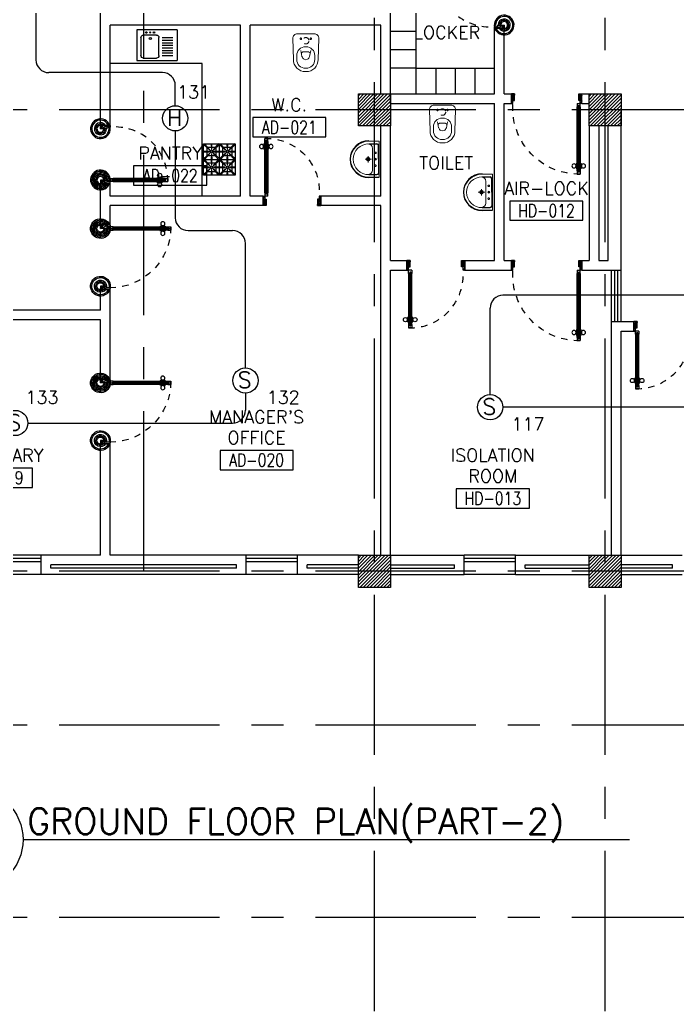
# Model space of a CAD drawing. Extents: x 0 to 93.3, y -13.5 to 76.8.
# Drawn here: x 57.49 to 67.74, y -1.46 to 14.01 of the extents above; entities that cross this region are included whole.
import ezdxf
from ezdxf.enums import TextEntityAlignment as Align

# ---------------------------------------------------------------- set-up
doc = ezdxf.new("R2010")
doc.units = 0
doc.header["$MEASUREMENT"] = 0
for name, pattern in [('CENTERX2', [4, 2.5, -0.5, 0.5, -0.5]), ('DASHED', [0.75, 0.5, -0.25]), ('HIDDEN', [0.375, 0.25, -0.125]), ('HIDDEN2', [0.1875, 0.125, -0.0625])]:
    doc.linetypes.add(name, pattern=pattern)
doc.layers.get('0').update_dxf_attribs({"color": 11, "linetype": 'CONTINUOUS'})
for name, color, linetype in [('A-FURN-W', 11, 'CONTINUOUS'), ('A-JEERI', 11, 'CONTINUOUS'), ('AXES', 11, 'CENTERX2'), ('COL', 11, 'CONTINUOUS'), ('DOOR', 11, 'CONTINUOUS'), ('DOOR-DIM', 11, 'CONTINUOUS'), ('E-FIRE', 4, 'CONTINUOUS'), ('E-PANELBX', 11, 'CONTINUOUS'), ('E-WIRE', 4, 'CONTINUOUS'), ('FIX', 11, 'CONTINUOUS'), ('HAT', 11, 'CONTINUOUS'), ('INSUL', 11, 'CONTINUOUS'), ('K-FUR', 11, 'CONTINUOUS'), ('Locker', 11, 'CONTINUOUS'), ('RM-BOX', 11, 'CONTINUOUS'), ('RM-NAME', 11, 'CONTINUOUS'), ('RM-NO', 11, 'CONTINUOUS'), ('TEXT', 11, 'CONTINUOUS'), ('TXT', 11, 'CONTINUOUS'), ('WALL', 11, 'CONTINUOUS'), ('WIN', 11, 'CONTINUOUS')]:
    doc.layers.add(name, color=color, linetype=linetype)
doc.styles.add('ROMANS', font='ROMANS.shx', dxfattribs={"width": 0.6})

# ---------------------------------------------------------------- blocks, each defined once
blk = doc.blocks.new('RM1')
at = {"layer": 'RM-BOX'}
blk.add_lwpolyline([(570, -200), (-570, -200), (-570, -500), (570, -500)], close=True, dxfattribs=at)
at = {"layer": 'RM-NAME', "style": 'ROMANS'}
for tag, p in [('ROOMNAME1', (0, 324)), ('ROOMNAME2', (0, 0))]:
    blk.add_attdef(tag, text='', height=200, dxfattribs=at).set_placement(p, align=Align.MIDDLE)
at = {"layer": 'RM-NO', "style": 'ROMANS', "width": 0.8}
blk.add_attdef('ROOMNO', text='', height=200, dxfattribs=at).set_placement((0, -350), align=Align.MIDDLE)
blk = doc.blocks.new('COL50')
at = {"layer": 'COL'}
blk.add_lwpolyline([(-250, 250), (-250, -250), (250, -250), (250, 250)], close=True, dxfattribs=at)
blk = doc.blocks.new('*X56')
at = {"color": 0}
for p, q in [((235129, 10693), (235597, 11161)), ((235129, 10746), (235544, 11161)), ((235129, 10799), (235491, 11161)), ((235129, 10852), (235438, 11161)), ((235129, 10905), (235385, 11161)), ((235129, 10958), (235332, 11161)), ((235129, 11011), (235278, 11161)), ((235129, 11064), (235225, 11161)), ((235129, 11117), (235172, 11161)), ((235150, 10661), (235629, 11140)), ((235203, 10661), (235629, 11087)), ((235256, 10661), (235629, 11034)), ((235309, 10661), (235629, 10981)), ((235362, 10661), (235629, 10928)), ((235415, 10661), (235629, 10875)), ((235468, 10661), (235629, 10822)), ((235521, 10661), (235629, 10769)), ((235574, 10661), (235629, 10716))]:
    blk.add_line(p, q, dxfattribs=at)
blk = doc.blocks.new('*X55')
at = {"color": 0}
for p, q in [((238729, 10687), (239203, 11161)), ((238729, 10740), (239150, 11161)), ((238729, 10793), (239097, 11161)), ((238729, 10846), (239044, 11161)), ((238729, 10899), (238991, 11161)), ((238729, 10952), (238938, 11161)), ((238729, 11005), (238885, 11161)), ((238729, 11058), (238832, 11161)), ((238729, 11111), (238779, 11161)), ((238756, 10661), (239229, 11134)), ((238809, 10661), (239229, 11081)), ((238862, 10661), (239229, 11028)), ((238915, 10661), (239229, 10974)), ((238968, 10661), (239229, 10921)), ((239021, 10661), (239229, 10868)), ((239074, 10661), (239229, 10815)), ((239127, 10661), (239229, 10762)), ((239180, 10661), (239229, 10709))]:
    blk.add_line(p, q, dxfattribs=at)
blk = doc.blocks.new('*X54')
at = {"color": 0}
for p, q in [((235129, 17905), (235584, 18361)), ((235129, 17958), (235531, 18361)), ((235129, 18011), (235478, 18361)), ((235129, 18064), (235425, 18361)), ((235129, 18117), (235372, 18361)), ((235129, 18171), (235319, 18361)), ((235129, 18224), (235266, 18361)), ((235129, 18277), (235213, 18361)), ((235129, 18330), (235160, 18361)), ((235137, 17861), (235629, 18352)), ((235190, 17861), (235629, 18299)), ((235243, 17861), (235629, 18246)), ((235296, 17861), (235629, 18193)), ((235349, 17861), (235629, 18140)), ((235402, 17861), (235629, 18087)), ((235455, 17861), (235629, 18034)), ((235508, 17861), (235629, 17981)), ((235562, 17861), (235629, 17928)), ((235615, 17861), (235629, 17875))]:
    blk.add_line(p, q, dxfattribs=at)
blk = doc.blocks.new('*X64')
at = {"color": 0}
for p, q in [((238729, 17899), (239190, 18361)), ((238729, 17952), (239137, 18361)), ((238729, 18005), (239084, 18361)), ((238729, 18058), (239031, 18361)), ((238729, 18111), (238978, 18361)), ((238729, 18164), (238925, 18361)), ((238729, 18217), (238872, 18361)), ((238729, 18270), (238819, 18361)), ((238729, 18323), (238766, 18361)), ((238743, 17861), (239229, 18346)), ((238797, 17861), (239229, 18293)), ((238850, 17861), (239229, 18240)), ((238903, 17861), (239229, 18187)), ((238956, 17861), (239229, 18134)), ((239009, 17861), (239229, 18081)), ((239062, 17861), (239229, 18028)), ((239115, 17861), (239229, 17975)), ((239168, 17861), (239229, 17922)), ((239221, 17861), (239229, 17869))]:
    blk.add_line(p, q, dxfattribs=at)
blk = doc.blocks.new('DOOR90')
at = {"layer": 'DOOR', "color": 7, "linetype": 'ByBlock'}
for p, q in [((-150, 0), (0, 0)), ((-150, 0), (-150, -25)), ((0, -50), (-114, 0)), ((0, -50), (-40, 0)), ((0, -50), (0, 0)), ((-1000, -25), (-1050, -25)), ((-1050, -75), (-1050, -25)), ((-1050, -25), (-1050, -75)), ((-1000, -75), (-1050, -75)), ((-1000, -42), (-1020, -42)), ((-1020, -42), (-1020, -58)), ((-1000, -58), (-1020, -58)), ((-1000, -25), (-1000, -42)), ((-1000, -58), (-1000, -75)), ((-878, -18), (-968, -18)), ((-968, -25), (-968, -18)), ((-968, -75), (-968, -82)), ((-878, -82), (-968, -82)), ((-955, -9), (-890, -9)), ((-955, -18), (-955, -9)), ((-955, -18), (-890, -18)), ((-955, -82), (-890, -82)), ((-955, -82), (-955, -91)), ((-955, -91), (-890, -91)), ((-890, -18), (-890, -9)), ((-890, -82), (-890, -91)), ((-878, -25), (-878, -18)), ((-878, -75), (-878, -82)), ((-200, -25), (-150, -25)), ((-200, -42), (-200, -25)), ((-180, -42), (-200, -42)), ((-200, -58), (-180, -58)), ((-200, -75), (-200, -58)), ((-150, -75), (-200, -75)), ((-180, -58), (-180, -42)), ((-150, -25), (-100, -25)), ((-150, -75), (-150, -25)), ((-100, -25), (-100, -50)), ((0, -50), (-100, -37)), ((-100, -50), (0, -50)), ((-150, -875), (-100, -875)), ((-150, -900), (-150, -875)), ((-150, -900), (0, -900)), ((0, -900), (-150, -900)), ((0, -850), (-114, -900)), ((-100, -875), (-100, -850)), ((0, -850), (-100, -863)), ((-100, -850), (0, -850)), ((0, -850), (-40, -900)), ((0, -850), (0, -900))]:
    blk.add_line(p, q, dxfattribs=at)
at = {"layer": 'DOOR', "linetype": 'ByBlock'}
for p, q in [((-200, -25), (-1000, -25)), ((-200, -42), (-1000, -42)), ((-200, -58), (-1000, -58)), ((-1000, -75), (-200, -75))]:
    blk.add_line(p, q, dxfattribs=at)
at = {"layer": 'DOOR', "color": 7, "linetype": 'ByBlock'}
for centre in [(-923, 24), (-923, -124)]:
    blk.add_circle(centre, 32.4, dxfattribs=at)
for centre, radius, start, end in [((0, -50), 154, 161.1053, 166.2858), ((0, -50), 94.4, 148.0182, 180), ((0, -50), 134, 158.1598, 169.28), ((0, -50), 114, 154.0838, 167.3774), ((0, -50), 74.4, 137.7764, 180), ((0, -50), 54.4, 113.2074, 180), ((0, -50), 34.4, 90, 180), ((0, -50), 14.4, 90, 180), ((0, -850), 154, 193.7142, 198.8947), ((0, -850), 134, 190.72, 201.8402), ((0, -850), 94.4, 180, 211.9818), ((0, -850), 74.4, 180, 222.2236), ((0, -850), 54.4, 180, 246.7926), ((0, -850), 34.4, 180, 270), ((0, -850), 14.4, 180, 270)]:
    blk.add_arc(centre, radius, start, end, dxfattribs=at)
at = {"layer": 'DOOR', "linetype": 'HIDDEN', "ltscale": 0.5}
blk.add_arc((-222, -50), 828, 178.2701, 275.003, dxfattribs=at)
blk = doc.blocks.new('LAV1')
at = {"layer": 'FIX', "linetype": 'ByBlock', "ltscale": 0.3}
for p, q in [((-287, 210), (-280, 50)), ((-240, 210), (-240, 85)), ((240, 210), (240, 85)), ((287, 210), (280, 50)), ((0, 60), (-215, 60)), ((0, 60), (215, 60))]:
    blk.add_line(p, q, dxfattribs=at)
at = {"layer": 'FIX', "linetype": 'Continuous', "lineweight": 20}
for p, q in [((-280, 210), (-280, 50)), ((0, 155), (-170, 155)), ((0, 155), (170, 155)), ((280, 210), (280, 50)), ((0, 50), (-280, 50)), ((0, 50), (-247, 50)), ((0, 50), (280, 50)), ((0, 50), (247, 50))]:
    blk.add_line(p, q, dxfattribs=at)
at = {"layer": 'FIX', "linetype": 'DASHED', "lineweight": 20, "ltscale": 0.05}
for p, q in [((50, 220), (-50, 220)), ((0, 170), (0, 270)), ((0, 170), (0, 270))]:
    blk.add_line(p, q, dxfattribs=at)
at = {"layer": 'FIX', "lineweight": 20}
for p, q in [((16, 107), (-15, 107)), ((0, 92), (0, 123))]:
    blk.add_line(p, q, dxfattribs=at)
for centre, radius in [((0, 220), 29.5), ((0, 220), 22.5), ((0, 107), 15.5)]:
    blk.add_circle(centre, radius, dxfattribs=at)
at = {"layer": 'FIX', "linetype": 'HIDDEN', "lineweight": 20, "ltscale": 0.05}
for centre in [(-100, 107), (100, 107)]:
    blk.add_circle(centre, 12.4, dxfattribs=at)
at = {"layer": 'FIX', "linetype": 'ByBlock', "ltscale": 0.3}
for centre, radius, start, end in [((5, 212), 292, 90.9964, 180.3903), ((-5, 212), 292, 359.6097, 89.0036), ((-215, 85), 25, 180, 270), ((215, 85), 25, 270, 0)]:
    blk.add_arc(centre, radius, start, end, dxfattribs=at)
at = {"layer": 'FIX', "linetype": 'Continuous', "lineweight": 20}
for centre, radius, start, end in [((5, 212), 285, 91.0202, 180.4), ((-5, 212), 285, 359.6, 88.9798), ((5, 212), 245, 91.1813, 180.4657), ((-5, 212), 245, 359.5343, 88.8187), ((-170, 225), 70, 180, 270), ((170, 225), 70, 270, 0)]:
    blk.add_arc(centre, radius, start, end, dxfattribs=at)
blk = doc.blocks.new('DOOR1000')
at = {"layer": 'DOOR', "color": 7, "linetype": 'ByBlock'}
for p, q in [((-150, 0), (0, 0)), ((-150, 0), (-150, -25)), ((0, -50), (-114, 0)), ((0, -50), (-40, 0)), ((0, -50), (0, 0)), ((-1100, -25), (-1100, -75)), ((-1100, -75), (-1100, -25)), ((-1050, -25), (-1100, -25)), ((-1050, -75), (-1100, -75)), ((-1070, -42), (-1070, -58)), ((-1050, -42), (-1070, -42)), ((-1050, -58), (-1070, -58)), ((-1050, -25), (-1050, -42)), ((-1050, -58), (-1050, -75)), ((-1018, -25), (-1018, -18)), ((-928, -18), (-1018, -18)), ((-1018, -75), (-1018, -82)), ((-928, -82), (-1018, -82)), ((-1005, -18), (-1005, -9)), ((-1005, -9), (-940, -9)), ((-1005, -18), (-940, -18)), ((-1005, -82), (-1005, -91)), ((-1005, -82), (-940, -82)), ((-1005, -91), (-940, -91)), ((-940, -18), (-940, -9)), ((-940, -82), (-940, -91)), ((-928, -25), (-928, -18)), ((-928, -75), (-928, -82)), ((-200, -25), (-150, -25)), ((-200, -42), (-200, -25)), ((-180, -42), (-200, -42)), ((-200, -58), (-180, -58)), ((-200, -75), (-200, -58)), ((-150, -75), (-200, -75)), ((-180, -58), (-180, -42)), ((-150, -25), (-100, -25)), ((-150, -75), (-150, -25)), ((-100, -25), (-100, -50)), ((0, -50), (-100, -37)), ((-100, -50), (0, -50)), ((-150, -975), (-100, -975)), ((-150, -1000), (-150, -975)), ((-150, -1000), (0, -1000)), ((0, -1000), (-150, -1000)), ((0, -950), (-114, -1000)), ((-100, -975), (-100, -950)), ((0, -950), (-100, -963)), ((-100, -950), (0, -950)), ((0, -950), (-40, -1000)), ((0, -950), (0, -1000))]:
    blk.add_line(p, q, dxfattribs=at)
at = {"layer": 'DOOR', "linetype": 'ByBlock'}
for p, q in [((-200, -25), (-1050, -25)), ((-200, -42), (-1050, -42)), ((-200, -58), (-1050, -58)), ((-1050, -75), (-200, -75))]:
    blk.add_line(p, q, dxfattribs=at)
at = {"layer": 'DOOR', "color": 7, "linetype": 'ByBlock'}
for centre in [(-973, 24), (-973, -124)]:
    blk.add_circle(centre, 32.4, dxfattribs=at)
for centre, radius, start, end in [((0, -50), 154, 161.1053, 166.2858), ((0, -50), 94.4, 148.0182, 180), ((0, -50), 134, 158.1598, 169.28), ((0, -50), 114, 154.0838, 167.3774), ((0, -50), 74.4, 137.7764, 180), ((0, -50), 54.4, 113.2074, 180), ((0, -50), 34.4, 90, 180), ((0, -50), 14.4, 90, 180), ((0, -950), 154, 193.7142, 198.8947), ((0, -950), 134, 190.72, 201.8402), ((0, -950), 94.4, 180, 211.9818), ((0, -950), 74.4, 180, 222.2236), ((0, -950), 54.4, 180, 246.7926), ((0, -950), 34.4, 180, 270), ((0, -950), 14.4, 180, 270)]:
    blk.add_arc(centre, radius, start, end, dxfattribs=at)
at = {"layer": 'DOOR', "linetype": 'HIDDEN', "ltscale": 0.5}
blk.add_arc((-150, -25), 950, 180, 270, dxfattribs=at)
blk = doc.blocks.new('WC')
at = {"layer": 'FIX', "lineweight": 20}
for p, q in [((339, 5), (339, -5)), ((395, 76), (490, 60)), ((475, 141), (538, 141)), ((534, 24), (540, 0)), ((540, 0), (534, -24)), ((674, 5), (674, -5)), ((490, -60), (395, -76)), ((538, -141), (475, -141)), ((213, -204), (210, -204))]:
    blk.add_line(p, q, dxfattribs=at)
at = {"layer": 'FIX', "linetype": 'Continuous', "lineweight": 20}
blk.add_line((420, -47), (420, 45), dxfattribs=at)
at = {"layer": 'FIX', "lineweight": 20}
for points in [[(210, -204, -0.414214), (137, -131), (137, 0), (137, 131, -0.414214), (210, 204)], [(727, -5), (727, 5, 0.414214), (538, 194), (210, 204)], [(727, 5), (727, -5, -0.414214), (538, -194), (210, -204)]]:
    blk.add_lwpolyline(points, format="xyb", dxfattribs=at)
at = {"layer": 'FIX', "linetype": 'HIDDEN2', "lineweight": 20, "ltscale": 0.3}
blk.add_circle((245, 0), 49.8, dxfattribs=at)
at = {"layer": 'FIX', "linetype": 'HIDDEN', "lineweight": 20, "ltscale": 0.05}
for centre in [(213, 78), (213, -77)]:
    blk.add_circle(centre, 11.6, dxfattribs=at)
at = {"layer": 'FIX', "lineweight": 20}
for centre, radius, start, end in [((475, 5), 136, 90, 180), ((464, -18), 82, 51.0758, 71.504), ((473, -7), 68.2, 27.1532, 51.0758), ((538, 5), 136, 360, 90), ((475, -5), 136, 180, 270), ((464, 18), 82, 288.496, 308.9242), ((473, 7), 68.2, 308.9242, 332.8468), ((538, -5), 136, 270, 0)]:
    blk.add_arc(centre, radius, start, end, dxfattribs=at)
at = {"layer": 'FIX', "linetype": 'Continuous', "lineweight": 20}
for centre, start, end in [((443, 46), 88.3879, 182.3338), ((442, -46), 177.6662, 271.6121)]:
    blk.add_arc(centre, 22.3, start, end, dxfattribs=at)
blk = doc.blocks.new('A$C2B543BD4')
at = {"layer": 'DOOR', "color": 0, "linetype": 'ByBlock'}
for p, q in [((150, 1156), (0, 1156)), ((150, 1156), (0, 1156)), ((0, 1156), (150, 1156)), ((0, 1106), (0, 1156)), ((100, 1106), (0, 1106)), ((150, 1131), (100, 1131)), ((100, 1131), (100, 1106)), ((150, 1156), (150, 1131)), ((100, 106), (0, 106)), ((0, 106), (0, 56)), ((150, 56), (0, 56)), ((100, 81), (100, 106)), ((150, 81), (100, 81)), ((150, 131), (150, 81)), ((150, 131), (200, 131)), ((150, 56), (150, 81)), ((200, 81), (150, 81)), ((180, 114), (180, 98)), ((200, 114), (180, 114)), ((180, 98), (200, 98)), ((200, 131), (200, 114)), ((200, 98), (200, 81)), ((1078, 138), (1168, 138)), ((1078, 131), (1078, 138)), ((1078, 81), (1078, 74)), ((1078, 74), (1168, 74)), ((1155, 147), (1090, 147)), ((1090, 138), (1090, 147)), ((1155, 138), (1090, 138)), ((1155, 74), (1090, 74)), ((1090, 74), (1090, 65)), ((1155, 65), (1090, 65)), ((1155, 138), (1155, 147)), ((1155, 74), (1155, 65)), ((1168, 131), (1168, 138)), ((1168, 81), (1168, 74)), ((1200, 131), (1250, 131)), ((1200, 114), (1200, 131)), ((1200, 114), (1220, 114)), ((1200, 98), (1220, 98)), ((1200, 81), (1200, 98)), ((1200, 81), (1250, 81)), ((1220, 98), (1220, 114)), ((1250, 131), (1250, 81)), ((1250, 131), (1250, 81)), ((1250, 81), (1250, 131))]:
    blk.add_line(p, q, dxfattribs=at)
at = {"layer": 'DOOR', "color": 9, "linetype": 'ByBlock'}
for p, q in [((0, 1106), (114, 1156)), ((0, 1106), (40, 1156)), ((0, 1106), (100, 1119)), ((0, 106), (40, 56)), ((0, 106), (114, 56)), ((0, 106), (100, 93))]:
    blk.add_line(p, q, dxfattribs=at)
at = {"layer": 'DOOR', "linetype": 'ByBlock'}
for p, q in [((1200, 131), (200, 131)), ((200, 114), (1200, 114)), ((200, 98), (1200, 98)), ((200, 81), (1200, 81))]:
    blk.add_line(p, q, dxfattribs=at)
at = {"layer": 'DOOR', "color": 0, "linetype": 'ByBlock'}
for centre in [(1123, 179), (1123, 32)]:
    blk.add_circle(centre, 32.4, dxfattribs=at)
at = {"layer": 'DOOR', "color": 9, "linetype": 'ByBlock'}
for centre, radius, start, end in [((0, 1106), 34.4, 0, 90), ((0, 1106), 14.4, 0, 90), ((0, 1106), 54.4, 0, 66.7926), ((0, 1106), 74.4, 0, 42.2236), ((0, 1106), 94.4, 0, 31.9818), ((0, 1106), 134, 10.72, 21.8402), ((0, 1106), 154, 13.7142, 18.8947), ((0, 106), 14.4, 270, 0), ((0, 106), 34.4, 270, 0), ((0, 106), 54.4, 293.2074, 0), ((0, 106), 74.4, 317.7764, 0), ((0, 106), 94.4, 328.0182, 0), ((0, 106), 114, 334.0838, 347.3774), ((0, 106), 134, 338.1598, 349.28), ((0, 106), 154, 341.1053, 346.2858)]:
    blk.add_arc(centre, radius, start, end, dxfattribs=at)
at = {"layer": 'DOOR', "linetype": 'HIDDEN', "ltscale": 0.5}
blk.add_arc((223, 106), 1028, 358.6059, 94.0585, dxfattribs=at)
blk = doc.blocks.new('A$C68711307')
at = {"layer": 'A-FURN-W'}
for p, q in [((0, 0), (0, 0.627)), ((0, 0.627), (0.48, 0.627)), ((0.48, 0.627), (0.48, 0)), ((0.08, 0.323), (0.08, 0.523)), ((0.12, 0.563), (0.4, 0.563)), ((0.44, 0.523), (0.44, 0.323)), ((0.4, 0.283), (0.12, 0.283)), ((0.12, 0.232), (0.12, 0.064)), ((0.16, 0.232), (0.16, 0.064)), ((0.2, 0.232), (0.2, 0.064)), ((0.24, 0.232), (0.24, 0.064)), ((0.28, 0.232), (0.28, 0.064)), ((0.32, 0.232), (0.32, 0.064)), ((0.36, 0.232), (0.36, 0.064)), ((0.4, 0.232), (0.4, 0.064)), ((0, 0), (0.48, 0))]:
    blk.add_line(p, q, dxfattribs=at)
at = {"layer": 'A-FURN-W', "extrusion": (0, 0, -1)}
for centre, major_axis in [((0.04, 0.48), (-0.00849, 0.00849)), ((0.04, 0.42), (-0.00566, 0.00566)), ((0.134, 0.417), (-0.0113, 0.0113))]:
    blk.add_ellipse(centre, major_axis=major_axis, ratio=1, dxfattribs=at)
at = {"layer": 'A-FURN-W'}
for centre, start_param, end_param in [((0.12, 0.523), 5.497787, 7.068583), ((0.4, 0.523), 3.926991, 5.497787), ((0.12, 0.323), 0.785398, 2.356194), ((0.4, 0.323), 2.356194, 3.926991)]:
    blk.add_ellipse(centre, major_axis=(-0.0283, 0.0283), ratio=1, start_param=start_param, end_param=end_param, dxfattribs=at)
at = {"layer": 'A-FURN-W', "extrusion": (0, 0, -1)}
blk.add_ellipse((0.04, 0.36), major_axis=(-0.00849, 0.00849), ratio=1, start_param=6.283185307178246, end_param=12.56637061435783, dxfattribs=at)
blk = doc.blocks.new('RANGE')
at = {"layer": 'K-FUR'}
for p, q in [((0.45, 0.904), (0.45, 0)), ((0, 0.452), (0.9, 0.452))]:
    blk.add_line(p, q, dxfattribs=at)
for points in [[(-0.001, 0.879), (0.172, 0.723, 0.025175), (0.18, 0.73), (0.023, 0.903)], [(0.211, 0.904), (0.22, 0.747, 0.025175), (0.23, 0.747), (0.238, 0.904)], [(0.426, 0.904), (0.27, 0.73, 0.025175), (0.278, 0.723), (0.45, 0.88)], [(0.449, 0.879), (0.622, 0.723, 0.025175), (0.63, 0.73), (0.473, 0.903)], [(0.661, 0.904), (0.67, 0.747, 0.025175), (0.68, 0.747), (0.688, 0.904)], [(0.876, 0.904), (0.72, 0.73, 0.025175), (0.728, 0.723), (0.9, 0.88)], [(0, 0.664), (0.156, 0.672, 0.025175), (0.156, 0.683), (0, 0.691)], [(0.024, 0.452), (0.18, 0.625, 0.025175), (0.172, 0.633), (0, 0.476)], [(0.239, 0.452), (0.23, 0.609, 0.025175), (0.22, 0.609), (0.212, 0.452)], [(0.451, 0.477), (0.278, 0.633, 0.025175), (0.27, 0.625), (0.427, 0.453)], [(0.45, 0.691), (0.294, 0.683, 0.025175), (0.294, 0.673), (0.45, 0.665)], [(0.45, 0.664), (0.606, 0.672, 0.025175), (0.606, 0.683), (0.45, 0.691)], [(0.474, 0.452), (0.63, 0.625, 0.025175), (0.622, 0.633), (0.45, 0.476)], [(0.689, 0.452), (0.68, 0.609, 0.025175), (0.67, 0.609), (0.662, 0.452)], [(0.901, 0.477), (0.728, 0.633, 0.025175), (0.72, 0.625), (0.877, 0.453)], [(0.9, 0.691), (0.744, 0.683, 0.025175), (0.744, 0.673), (0.9, 0.665)], [(-0.001, 0.427), (0.172, 0.271, 0.025175), (0.18, 0.278), (0.023, 0.451)], [(0.211, 0.452), (0.22, 0.295, 0.025175), (0.23, 0.295), (0.238, 0.452)], [(0.426, 0.452), (0.27, 0.279, 0.025175), (0.278, 0.271), (0.45, 0.428)], [(0.449, 0.427), (0.622, 0.271, 0.025175), (0.63, 0.278), (0.473, 0.451)], [(0.661, 0.452), (0.67, 0.295, 0.025175), (0.68, 0.295), (0.688, 0.452)], [(0.876, 0.452), (0.72, 0.279, 0.025175), (0.728, 0.271), (0.9, 0.428)], [(0, 0.212), (0.156, 0.221, 0.025175), (0.156, 0.231), (0, 0.239)], [(0.024, 0), (0.18, 0.173, 0.025175), (0.172, 0.181), (0, 0.024)], [(0.239, 0), (0.23, 0.157, 0.025175), (0.22, 0.157), (0.212, 0)], [(0.451, 0.025), (0.278, 0.181, 0.025175), (0.27, 0.173), (0.427, 0.001)], [(0.45, 0.239), (0.294, 0.231, 0.025175), (0.294, 0.221), (0.45, 0.213)], [(0.45, 0.212), (0.606, 0.221, 0.025175), (0.606, 0.231), (0.45, 0.239)], [(0.474, 0), (0.63, 0.173, 0.025175), (0.622, 0.181), (0.45, 0.024)], [(0.689, 0), (0.68, 0.157, 0.025175), (0.67, 0.157), (0.662, 0)], [(0.901, 0.025), (0.728, 0.181, 0.025175), (0.72, 0.173), (0.877, 0.001)], [(0.9, 0.239), (0.744, 0.231, 0.025175), (0.744, 0.221), (0.9, 0.213)]]:
    blk.add_lwpolyline(points, format="xyb", dxfattribs=at)
blk.add_lwpolyline([(0, 0), (0, 0.904), (0.9, 0.904), (0.9, 0)], close=True, dxfattribs=at)
for points in [[(0.1, 0.686), (0.1, 0.788)], [(0.1, 0.567), (0.1, 0.67)], [(0.113, 0.804), (0.217, 0.804)], [(0.233, 0.804), (0.336, 0.804)], [(0.35, 0.789), (0.35, 0.686)], [(0.35, 0.67), (0.35, 0.568)], [(0.55, 0.686), (0.55, 0.788)], [(0.55, 0.567), (0.55, 0.67)], [(0.563, 0.804), (0.667, 0.804)], [(0.683, 0.804), (0.786, 0.804)], [(0.8, 0.789), (0.8, 0.686)], [(0.8, 0.67), (0.8, 0.568)], [(0.1, 0.234), (0.1, 0.336)], [(0.113, 0.352), (0.217, 0.352)], [(0.217, 0.552), (0.114, 0.552)], [(0.337, 0.552), (0.233, 0.552)], [(0.233, 0.352), (0.336, 0.352)], [(0.35, 0.337), (0.35, 0.234)], [(0.55, 0.234), (0.55, 0.336)], [(0.563, 0.352), (0.667, 0.352)], [(0.667, 0.552), (0.564, 0.552)], [(0.787, 0.552), (0.683, 0.552)], [(0.683, 0.352), (0.786, 0.352)], [(0.8, 0.337), (0.8, 0.234)], [(0.1, 0.115), (0.1, 0.218)], [(0.217, 0.1), (0.114, 0.1)], [(0.337, 0.1), (0.233, 0.1)], [(0.35, 0.218), (0.35, 0.116)], [(0.55, 0.115), (0.55, 0.218)], [(0.667, 0.1), (0.564, 0.1)], [(0.787, 0.1), (0.683, 0.1)], [(0.8, 0.218), (0.8, 0.116)]]:
    blk.add_lwpolyline(points, dxfattribs=at)
for centre, radius in [((0.225, 0.678), 0.0373), ((0.225, 0.678), 0.0273), ((0.675, 0.678), 0.0373), ((0.675, 0.678), 0.0273), ((0.225, 0.226), 0.0373), ((0.225, 0.226), 0.0273), ((0.675, 0.226), 0.0373), ((0.675, 0.226), 0.0273)]:
    blk.add_circle(centre, radius, dxfattribs=at)
blk = doc.blocks.new('Rang')
at = {"layer": 'FIX', "xscale": -0.6637168141592866, "yscale": 0.6637168141592866, "zscale": 0.6637168141592921, "rotation": 90}
blk.add_blockref('RANGE', (0.6, 0.597), dxfattribs=at)
blk = doc.blocks.new('S')
at = {"layer": 'E-FIRE'}
blk.add_circle((0, 0), 197, dxfattribs=at)
at = {"layer": 'E-FIRE', "color": 3, "style": 'ROMANS'}
blk.add_text('S', height=250, dxfattribs=at).set_placement((-119, -115))
blk = doc.blocks.new('H')
at = {"layer": 'E-FIRE'}
blk.add_circle((0, 0), 197, dxfattribs=at)
at = {"layer": 'E-FIRE', "color": 3, "style": 'ROMANS'}
blk.add_text('H', height=250, dxfattribs=at).set_placement((-127, -118))

msp = doc.modelspace()

# ---------------------------------------------------------------- linework, layer by layer
at = {"layer": 'AXES'}
for p, q in [((63.0195, -1.4643), (63.0195, 76.0748)), ((66.6195, -1.4643), (66.6195, 76.0748)), ((59.4195, 5.4), (59.4195, 64.22)), ((92.6023, 12.6), (22.7795, 12.6)), ((92.6023, 5.4), (23.9795, 5.4)), ((92.6023, 3), (14.3795, 3)), ((92.6023, 3), (22.7795, 3)), ((92.6023, 0), (20.9795, 0)), ((92.6023, 0), (20.9795, 0))]:
    msp.add_line(p, q, dxfattribs=at)
at = {"layer": 'COL'}
msp.add_lwpolyline([(63.2695, 12.85), (63.2695, 12.35), (62.7695, 12.35), (62.7695, 12.85)], close=True, dxfattribs=at)
at = {"layer": 'E-PANELBX'}
for p, q in [((60.3295, 13.325), (58.8945, 13.325)), ((60.3295, 11.257), (60.3295, 13.325))]:
    msp.add_line(p, q, dxfattribs=at)
at = {"layer": 'E-WIRE'}
for p, q in [((57.738, 15.447), (57.738, 13.3831)), ((59.712, 13.1831), (57.938, 13.1831)), ((59.912, 12.6669), (59.912, 12.9831)), ((59.912, 12.2727), (59.912, 10.9178)), ((60.112, 10.7178), (60.807, 10.7178)), ((61.007, 8.5756), (61.007, 10.5178)), ((67.9151, 9.7088), (65.026, 9.7088)), ((64.826, 8.1579), (64.826, 9.5088)), ((61.007, 8.1814), (61.007, 7.9145)), ((57.6122, 7.7145), (60.807, 7.7145))]:
    msp.add_line(p, q, dxfattribs=at)
at = {"layer": 'E-WIRE', "color": 4}
msp.add_line((68.1995, 7.9608), (65.0231, 7.9608), dxfattribs=at)
at = {"layer": 'E-WIRE'}
for centre, start, end in [((57.938, 13.3831), 180, 270), ((59.712, 12.9831), 0, 90), ((60.112, 10.9178), 180, 270), ((60.807, 10.5178), 0, 90), ((65.026, 9.5088), 90, 180), ((60.807, 7.9145), 270, 0)]:
    msp.add_arc(centre, 0.2, start, end, dxfattribs=at)
at = {"layer": 'INSUL'}
for p, q in [((60.8695, 5.5), (57.9695, 5.5)), ((57.9695, 5.45), (57.9695, 5.5)), ((60.8695, 5.45), (57.9695, 5.45)), ((60.8695, 5.45), (60.8695, 5.5)), ((61.9695, 5.45), (61.9695, 5.5)), ((62.7695, 5.5), (61.9695, 5.5)), ((62.7695, 5.45), (61.9695, 5.45)), ((63.2695, 5.5), (64.2695, 5.5)), ((63.2695, 5.45), (64.2695, 5.45)), ((64.2695, 5.45), (64.2695, 5.5)), ((65.3695, 5.45), (65.3695, 5.5)), ((65.3695, 5.5), (66.3695, 5.5)), ((65.3695, 5.45), (66.3695, 5.45)), ((67.6695, 5.5), (66.8695, 5.5)), ((67.6695, 5.45), (66.8695, 5.45)), ((67.6695, 5.45), (67.6695, 5.5))]:
    msp.add_line(p, q, dxfattribs=at)
at = {"layer": 'Locker'}
for p, q in [((63.6695, 12.85), (63.6695, 14.975)), ((63.6695, 13.825), (63.2695, 13.825)), ((63.6695, 13.5375), (63.2695, 13.5375)), ((63.6695, 13.25), (63.2695, 13.25)), ((63.6695, 13.25), (64.8945, 13.25)), ((63.9758, 13.25), (63.9758, 12.85)), ((64.282, 13.25), (64.282, 12.85)), ((64.5883, 13.25), (64.5883, 12.85))]:
    msp.add_line(p, q, dxfattribs=at)
at = {"layer": 'TXT', "color": 6}
msp.add_line((57.536, 1.2125), (67.0022, 1.2125), dxfattribs=at)
msp.add_circle((56.736, 1.2125), 0.8, dxfattribs=at)
at = {"layer": 'WALL'}
for p, q in [((58.7445, 12.357), (58.7445, 15.725)), ((63.2695, 12.7), (63.2695, 14.975)), ((58.8945, 12.357), (58.8945, 13.925)), ((60.9295, 13.925), (58.8945, 13.925)), ((60.9295, 11.257), (60.9295, 13.925)), ((61.0795, 11.257), (61.0795, 13.925)), ((63.1195, 13.925), (61.0795, 13.925)), ((63.1195, 12.85), (63.1195, 13.925)), ((65.0445, 13.875), (64.8945, 13.875)), ((64.8945, 12.85), (64.8945, 13.875)), ((65.0445, 12.85), (65.0445, 13.875)), ((63.2695, 12.85), (64.8945, 12.85)), ((65.0445, 12.85), (65.157, 12.85)), ((65.157, 12.7), (65.157, 12.85)), ((66.257, 12.85), (66.3695, 12.85)), ((66.257, 12.7), (66.257, 12.85)), ((63.2695, 12.7), (64.8945, 12.7)), ((64.8945, 10.25), (64.8945, 12.7)), ((65.0445, 10.25), (65.0445, 12.7)), ((65.0445, 12.7), (65.157, 12.7)), ((66.257, 12.7), (66.3695, 12.7)), ((66.8695, 10.1), (66.8695, 12.6)), ((58.8945, 12.357), (58.7445, 12.357)), ((63.1195, 11.257), (63.1195, 12.35)), ((63.2695, 10.25), (63.2695, 12.35)), ((66.3695, 12.35), (66.3695, 10.25)), ((66.5195, 12.35), (66.5195, 10.25)), ((66.6695, 10.25), (66.6695, 12.35)), ((58.7445, 10.8), (58.7445, 11.457)), ((58.8945, 11.457), (58.7445, 11.457)), ((58.8945, 11.257), (58.8945, 11.457)), ((60.9295, 11.257), (58.8945, 11.257)), ((61.282, 11.257), (61.0795, 11.257)), ((61.282, 11.107), (61.282, 11.257)), ((62.182, 11.107), (62.182, 11.257)), ((63.1195, 11.257), (62.182, 11.257)), ((61.282, 11.107), (58.8945, 11.107)), ((58.8945, 10.8), (58.8945, 11.107)), ((63.1195, 11.107), (62.182, 11.107)), ((63.1195, 5.65), (63.1195, 11.107)), ((58.8945, 10.8), (58.7445, 10.8)), ((63.2695, 10.25), (63.5279, 10.25)), ((63.5279, 10.25), (63.5279, 10.1)), ((64.4279, 10.25), (64.4279, 10.1)), ((64.4279, 10.25), (64.8945, 10.25)), ((64.8695, 10.25), (64.8945, 10.25)), ((65.0445, 10.25), (65.157, 10.25)), ((65.157, 10.25), (65.157, 10.1)), ((66.257, 10.25), (66.257, 10.1)), ((66.257, 10.25), (66.3695, 10.25)), ((66.5195, 10.25), (66.6695, 10.25)), ((63.2695, 5.65), (63.2695, 10.1)), ((63.2695, 10.1), (63.5279, 10.1)), ((64.4279, 10.1), (65.157, 10.1)), ((66.257, 10.1), (66.8695, 10.1)), ((58.8945, 9.8), (58.7445, 9.8)), ((58.7445, 9.475), (58.7445, 9.8)), ((58.8945, 8.391), (58.8945, 9.8)), ((58.7445, 9.475), (57.0945, 9.475)), ((58.7445, 9.325), (57.0945, 9.325)), ((58.7445, 8.391), (58.7445, 9.325)), ((66.7195, 5.65), (66.7195, 9.3)), ((66.7195, 9.3), (67.0695, 9.3)), ((67.0695, 9.15), (67.0695, 9.3)), ((66.8695, 5.65), (66.8695, 9.15)), ((66.8695, 9.15), (67.0695, 9.15)), ((58.8945, 8.391), (58.7445, 8.391)), ((58.7445, 5.65), (58.7445, 7.391)), ((58.8945, 7.391), (58.7445, 7.391)), ((58.8945, 5.65), (58.8945, 7.391)), ((57.8195, 5.35), (57.8195, 5.65)), ((58.7445, 5.65), (57.8195, 5.65)), ((61.0195, 5.65), (58.8945, 5.65)), ((61.0195, 5.35), (61.0195, 5.65)), ((61.8195, 5.35), (61.8195, 5.65)), ((62.7695, 5.65), (61.8195, 5.65)), ((63.2695, 5.65), (64.4195, 5.65)), ((64.4195, 5.35), (64.4195, 5.65)), ((65.2195, 5.35), (65.2195, 5.65)), ((65.2195, 5.65), (66.3695, 5.65)), ((66.8695, 5.65), (67.8195, 5.65)), ((61.0195, 5.35), (57.8195, 5.35)), ((62.7695, 5.35), (61.8195, 5.35)), ((63.2695, 5.35), (64.4195, 5.35)), ((65.2195, 5.35), (66.3695, 5.35)), ((66.8695, 5.35), (67.8195, 5.35))]:
    msp.add_line(p, q, dxfattribs=at)
at = {"layer": 'WIN'}
for p, q in [((66.7195, 9.3), (66.7195, 10.1)), ((66.7695, 9.3), (66.7695, 10.1)), ((66.8195, 9.3), (66.8195, 10.1)), ((66.8695, 9.3), (66.8695, 10.1)), ((57.8195, 5.65), (57.0195, 5.65)), ((57.8195, 5.6), (57.0195, 5.6)), ((61.8195, 5.65), (61.0195, 5.65)), ((61.8195, 5.6), (61.0195, 5.6)), ((65.2195, 5.65), (64.4195, 5.65)), ((65.2195, 5.6), (64.4195, 5.6)), ((57.8195, 5.55), (57.0195, 5.55)), ((61.8195, 5.55), (61.0195, 5.55)), ((65.2195, 5.55), (64.4195, 5.55)), ((57.8195, 5.35), (57.0195, 5.35)), ((61.8195, 5.35), (61.0195, 5.35)), ((65.2195, 5.35), (64.4195, 5.35))]:
    msp.add_line(p, q, dxfattribs=at)

# ---------------------------------------------------------------- block references
at = {"layer": 'A-JEERI', "linetype": 'ByBlock', "xscale": 0.0009999999892897904, "yscale": 0.0009999999892897904, "zscale": 0.001, "rotation": 270}
msp.add_blockref('WC', (61.9488, 13.925), dxfattribs=at)
at = {"layer": 'COL', "xscale": -0.001000000047497451, "yscale": 0.0009999999892897904, "zscale": 0.001}
for p in [(66.6195, 12.6), (63.0195, 5.4), (66.6195, 5.4)]:
    msp.add_blockref('COL50', p, dxfattribs=at)
at = {"layer": 'DOOR', "color": 0, "xscale": 0.001000000047497451, "yscale": 0.0009999999892897904, "zscale": 0.001}
msp.add_blockref('DOOR90', (65.0445, 14.775), dxfattribs=at)
at = {"layer": 'DOOR', "color": 0, "xscale": -0.0009999999892897904, "yscale": 0.0009999999892897904, "zscale": 0.001, "rotation": 90}
for p in [(66.313, 12.85), (66.313, 10.25)]:
    msp.add_blockref('A$C2B543BD4', p, dxfattribs=at)
at = {"layer": 'DOOR', "xscale": 0.001000000047497451, "yscale": 0.0009999999892897904, "zscale": 0.001, "rotation": 180}
msp.add_blockref('DOOR90', (58.7445, 11.457), dxfattribs=at)
at = {"layer": 'DOOR', "xscale": -0.001000000047497451, "yscale": 0.0009999999892897904, "zscale": 0.001}
for p in [(58.7445, 10.8), (58.7445, 8.391)]:
    msp.add_blockref('DOOR1000', p, dxfattribs=at)
at = {"layer": 'DOOR-DIM', "yscale": 0.0009999999892897904, "zscale": 0.001, "rotation": 90}
for p, xscale in [((61.282, 11.107), -0.0009999999892897904), ((63.5279, 10.25), 0.0009999999892897904), ((67.0695, 9.3), 0.0009999999892897904)]:
    msp.add_blockref('DOOR90', p, dxfattribs=dict(at, xscale=xscale))
at = {"layer": 'E-FIRE', "color": 4, "xscale": 0.0009999999892897904, "yscale": 0.0009999999892897904, "zscale": 0.001}
for name, p in [('H', (59.912, 12.4698)), ('S', (61.007, 8.3785)), ('S', (64.826, 7.9608)), ('S', (57.4151, 7.7145))]:
    msp.add_blockref(name, p, dxfattribs=at)
at = {"layer": 'FIX', "xscale": -1, "rotation": 89.99999999999999}
msp.add_blockref('A$C68711307', (59.9402, 13.8498), dxfattribs=at)
at = {"layer": 'FIX', "xscale": -0.8250000000116415, "yscale": 0.8249999999970896, "zscale": 0.8250000000000001, "rotation": 180}
msp.add_blockref('Rang', (60.3541, 12.0735), dxfattribs=at)
at = {"layer": 'HAT', "xscale": 0.001000000047497451, "yscale": 0.0009999999892897904, "zscale": 0.001}
for name in ['*X54', '*X64', '*X56', '*X55']:
    msp.add_blockref(name, (-172.359, -5.511), dxfattribs=at)
for p, values in [((65.7039, 11.3779), {'ROOMNO': 'HD-012', 'ROOMNAME2': 'AIR-LOCK'}), ((61.1805, 7.4857), {'ROOMNO': 'AD-020', 'ROOMNAME2': 'OFFICE', 'ROOMNAME1': "MANAGER'S"}), ((57.115, 7.2097), {'ROOMNO': 'AD-019', 'ROOMNAME2': 'SECRETARY'}), ((64.8671, 6.8883), {'ROOMNO': 'HD-013', 'ROOMNAME2': 'ROOM', 'ROOMNAME1': 'ISOLATION'})]:
    msp.add_blockref('RM1', p, dxfattribs=at).add_auto_attribs(values)
at = {"layer": 'TEXT', "xscale": 0.0009999999892897904, "yscale": 0.0009999999892897904, "zscale": 0.001, "rotation": 270}
msp.add_blockref('WC', (64.082, 12.8121), dxfattribs=at)
at = {"layer": 'WALL', "xscale": 0.001000000047497451, "yscale": 0.0009999999892897904, "zscale": 0.001}
for p, values in [((61.6906, 12.6801), {'ROOMNO': 'AD-021', 'ROOMNAME2': 'W.C.'}), ((59.8327, 11.9263), {'ROOMNO': 'AD-022', 'ROOMNAME2': 'PANTRY'})]:
    msp.add_blockref('RM1', p, dxfattribs=at).add_auto_attribs(values)
at = {"layer": 'WALL', "xscale": 0.0009999999892897904, "yscale": 0.0009999999892897904, "zscale": 0.001, "rotation": 90}
for p in [(63.1433, 11.831), (64.911, 11.316)]:
    msp.add_blockref('LAV1', p, dxfattribs=at)

# ---------------------------------------------------------------- texts
at = {"layer": 'E-FIRE', "color": 4, "style": 'ROMANS'}
for s, p in [('131', (59.9404, 12.7814)), ('133', (57.5752, 8.0164)), ('132', (61.3387, 8.0164)), ('117', (65.1577, 7.5988))]:
    msp.add_text(s, height=0.2, dxfattribs=at).set_placement(p)
at = {"layer": 'RM-NAME', "style": 'ROMANS', "width": 1}
for tag, p in [('LOCKER', (64.1503, 13.8105)), ('TOILET', (64.1394, 11.7746))]:
    msp.add_attdef(tag, text='', height=0.2, dxfattribs=at).set_placement(p, align=Align.MIDDLE)
at = {"layer": 'TXT', "color": 6, "style": 'ROMANS'}
msp.add_text('GROUND FLOOR PLAN(PART-2)', height=0.4, dxfattribs=at).set_placement((57.5996, 1.3002))

doc.saveas('drawing.dxf')
